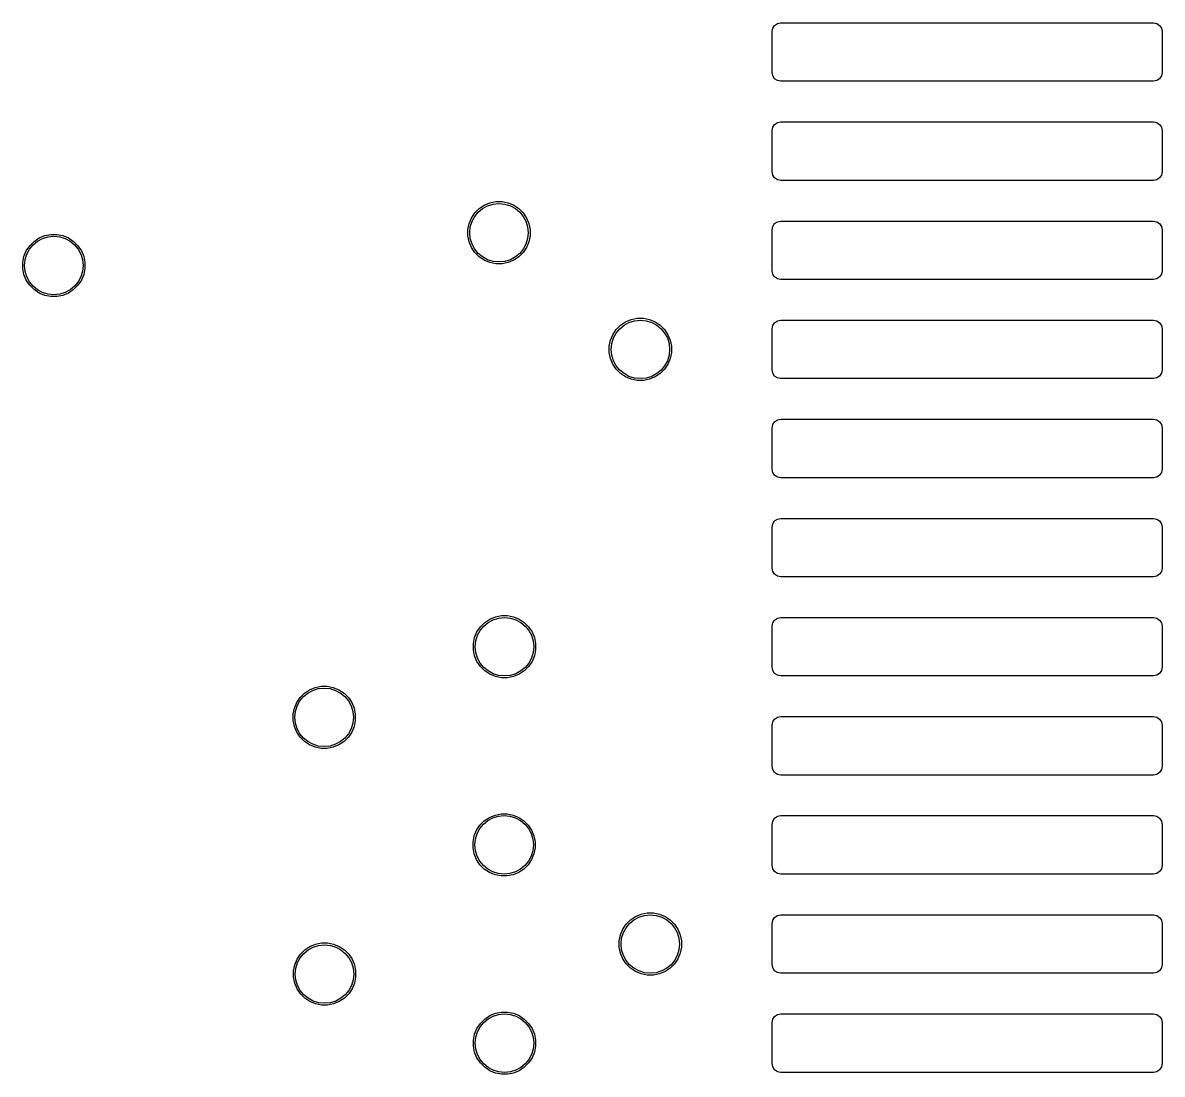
# Model space of a CAD drawing. Extents: x 40 to 257, y -149 to -40.
# Drawn here: x 46.61 to 75.82, y -95.49 to -68.54 of the extents above; entities that cross this region are included whole.
import ezdxf

# ---------------------------------------------------------------- set-up
doc = ezdxf.new("R2010")
doc.units = 0
doc.layers.add('BLACK', color=7, linetype='CONTINUOUS')

msp = doc.modelspace()

# ---------------------------------------------------------------- linework, layer by layer
at = {"layer": 'BLACK', "linetype": 'CONTINUOUS'}
for p, q in [((65.837127, -68.678896), (65.885901, -68.605901)), ((65.885901, -68.605901), (65.958896, -68.557127)), ((65.958896, -68.557127), (66.045, -68.54)), ((66.045, -68.54), (75.595, -68.54)), ((75.595, -68.54), (75.681104, -68.557127)), ((75.681104, -68.557127), (75.754099, -68.605901)), ((75.754099, -68.605901), (75.802873, -68.678896)), ((65.82, -68.765), (65.837127, -68.678896)), ((65.82, -69.815), (65.82, -68.765)), ((75.802873, -68.678896), (75.82, -68.765)), ((75.82, -68.765), (75.82, -69.815)), ((65.837127, -69.901104), (65.82, -69.815)), ((65.885901, -69.974099), (65.837127, -69.901104)), ((65.958896, -70.022873), (65.885901, -69.974099)), ((66.045, -70.04), (65.958896, -70.022873)), ((75.595, -70.04), (66.045, -70.04)), ((75.681104, -70.022873), (75.595, -70.04)), ((75.754099, -69.974099), (75.681104, -70.022873)), ((75.802873, -69.901104), (75.754099, -69.974099)), ((75.82, -69.815), (75.802873, -69.901104)), ((65.82, -71.305), (65.837127, -71.218896)), ((65.837127, -71.218896), (65.885901, -71.145901)), ((65.885901, -71.145901), (65.958896, -71.097127)), ((65.958896, -71.097127), (66.045, -71.08)), ((66.045, -71.08), (75.595, -71.08)), ((75.595, -71.08), (75.681104, -71.097127)), ((75.681104, -71.097127), (75.754099, -71.145901)), ((75.754099, -71.145901), (75.802873, -71.218896)), ((75.802873, -71.218896), (75.82, -71.305)), ((65.82, -72.355), (65.82, -71.305)), ((75.82, -71.305), (75.82, -72.355)), ((65.837127, -72.441104), (65.82, -72.355)), ((75.82, -72.355), (75.802873, -72.441104)), ((65.885901, -72.514099), (65.837127, -72.441104)), ((65.958896, -72.562873), (65.885901, -72.514099)), ((66.045, -72.58), (65.958896, -72.562873)), ((75.595, -72.58), (66.045, -72.58)), ((75.681104, -72.562873), (75.595, -72.58)), ((75.754099, -72.514099), (75.681104, -72.562873)), ((75.802873, -72.441104), (75.754099, -72.514099)), ((58.201592, -73.412485), (58.312485, -73.301592)), ((58.312485, -73.301592), (58.442883, -73.214463)), ((58.442883, -73.214463), (58.587772, -73.154448)), ((58.587772, -73.154448), (58.741586, -73.123852)), ((58.741586, -73.123852), (58.898414, -73.123852)), ((58.898414, -73.123852), (59.052228, -73.154448)), ((59.052228, -73.154448), (59.197117, -73.214463)), ((59.197117, -73.214463), (59.327515, -73.301592)), ((59.327515, -73.301592), (59.438408, -73.412485)), ((58.054448, -73.687772), (58.114463, -73.542883)), ((58.114463, -73.542883), (58.201592, -73.412485)), ((59.438408, -73.412485), (59.525537, -73.542883)), ((59.525537, -73.542883), (59.585552, -73.687772)), ((58.023852, -73.841586), (58.054448, -73.687772)), ((58.023852, -73.998414), (58.023852, -73.841586)), ((59.585552, -73.687772), (59.616148, -73.841586)), ((59.616148, -73.841586), (59.616148, -73.998414)), ((65.82, -73.845), (65.837127, -73.758896)), ((65.82, -74.895), (65.82, -73.845)), ((65.837127, -73.758896), (65.885901, -73.685901)), ((65.885901, -73.685901), (65.958896, -73.637127)), ((65.958896, -73.637127), (66.045, -73.62)), ((66.045, -73.62), (75.595, -73.62)), ((75.595, -73.62), (75.681104, -73.637127)), ((75.681104, -73.637127), (75.754099, -73.685901)), ((75.754099, -73.685901), (75.802873, -73.758896)), ((75.802873, -73.758896), (75.82, -73.845)), ((75.82, -73.845), (75.82, -74.895)), ((46.791592, -74.252485), (46.902485, -74.141592)), ((46.902485, -74.141592), (47.032883, -74.054463)), ((47.032883, -74.054463), (47.177772, -73.994448)), ((47.177772, -73.994448), (47.331586, -73.963852)), ((47.331586, -73.963852), (47.488414, -73.963852)), ((47.488414, -73.963852), (47.642228, -73.994448)), ((47.642228, -73.994448), (47.787117, -74.054463)), ((47.787117, -74.054463), (47.917515, -74.141592)), ((47.917515, -74.141592), (48.028408, -74.252485)), ((58.054448, -74.152228), (58.023852, -73.998414)), ((58.114463, -74.297117), (58.054448, -74.152228)), ((59.585552, -74.152228), (59.525537, -74.297117)), ((59.616148, -73.998414), (59.585552, -74.152228)), ((46.644448, -74.527772), (46.704463, -74.382883)), ((46.704463, -74.382883), (46.791592, -74.252485)), ((48.028408, -74.252485), (48.115537, -74.382883)), ((48.115537, -74.382883), (48.175552, -74.527772)), ((58.201592, -74.427515), (58.114463, -74.297117)), ((58.312485, -74.538408), (58.201592, -74.427515)), ((59.438408, -74.427515), (59.327515, -74.538408)), ((59.525537, -74.297117), (59.438408, -74.427515)), ((46.613852, -74.681586), (46.644448, -74.527772)), ((46.613852, -74.838414), (46.613852, -74.681586)), ((48.175552, -74.527772), (48.206148, -74.681586)), ((48.206148, -74.681586), (48.206148, -74.838414)), ((58.442883, -74.625537), (58.312485, -74.538408)), ((58.587772, -74.685552), (58.442883, -74.625537)), ((58.741586, -74.716148), (58.587772, -74.685552)), ((58.898414, -74.716148), (58.741586, -74.716148)), ((59.052228, -74.685552), (58.898414, -74.716148)), ((59.197117, -74.625537), (59.052228, -74.685552)), ((59.327515, -74.538408), (59.197117, -74.625537)), ((46.644448, -74.992228), (46.613852, -74.838414)), ((46.704463, -75.137117), (46.644448, -74.992228)), ((48.175552, -74.992228), (48.115537, -75.137117)), ((48.206148, -74.838414), (48.175552, -74.992228)), ((65.837127, -74.981104), (65.82, -74.895)), ((65.885901, -75.054099), (65.837127, -74.981104)), ((65.958896, -75.102873), (65.885901, -75.054099)), ((75.754099, -75.054099), (75.681104, -75.102873)), ((75.802873, -74.981104), (75.754099, -75.054099)), ((75.82, -74.895), (75.802873, -74.981104)), ((46.791592, -75.267515), (46.704463, -75.137117)), ((46.902485, -75.378408), (46.791592, -75.267515)), ((48.028408, -75.267515), (47.917515, -75.378408)), ((48.115537, -75.137117), (48.028408, -75.267515)), ((66.045, -75.12), (65.958896, -75.102873)), ((75.595, -75.12), (66.045, -75.12)), ((75.681104, -75.102873), (75.595, -75.12)), ((47.032883, -75.465537), (46.902485, -75.378408)), ((47.177772, -75.525552), (47.032883, -75.465537)), ((47.331586, -75.556148), (47.177772, -75.525552)), ((47.488414, -75.556148), (47.331586, -75.556148)), ((47.642228, -75.525552), (47.488414, -75.556148)), ((47.787117, -75.465537), (47.642228, -75.525552)), ((47.917515, -75.378408), (47.787117, -75.465537)), ((61.936591, -76.291592), (62.066989, -76.204463)), ((62.066989, -76.204463), (62.211878, -76.144448)), ((62.211878, -76.144448), (62.365692, -76.113852)), ((62.365692, -76.113852), (62.52252, -76.113852)), ((62.52252, -76.113852), (62.676334, -76.144448)), ((62.676334, -76.144448), (62.821223, -76.204463)), ((62.821223, -76.204463), (62.951621, -76.291592)), ((65.837127, -76.298896), (65.885901, -76.225901)), ((65.885901, -76.225901), (65.958896, -76.177127)), ((65.958896, -76.177127), (66.045, -76.16)), ((66.045, -76.16), (75.595, -76.16)), ((75.595, -76.16), (75.681104, -76.177127)), ((75.681104, -76.177127), (75.754099, -76.225901)), ((75.754099, -76.225901), (75.802873, -76.298896)), ((61.738569, -76.532883), (61.825698, -76.402485)), ((61.825698, -76.402485), (61.936591, -76.291592)), ((62.951621, -76.291592), (63.062514, -76.402485)), ((63.062514, -76.402485), (63.149643, -76.532883)), ((65.82, -76.385), (65.837127, -76.298896)), ((65.82, -77.435), (65.82, -76.385)), ((75.802873, -76.298896), (75.82, -76.385)), ((75.82, -76.385), (75.82, -77.435)), ((61.647958, -76.831586), (61.678554, -76.677772)), ((61.678554, -76.677772), (61.738569, -76.532883)), ((63.149643, -76.532883), (63.209658, -76.677772)), ((63.209658, -76.677772), (63.240254, -76.831586)), ((61.647958, -76.988414), (61.647958, -76.831586)), ((61.678554, -77.142228), (61.647958, -76.988414)), ((63.240254, -76.988414), (63.209658, -77.142228)), ((63.240254, -76.831586), (63.240254, -76.988414)), ((61.738569, -77.287117), (61.678554, -77.142228)), ((61.825698, -77.417515), (61.738569, -77.287117)), ((63.149643, -77.287117), (63.062514, -77.417515)), ((63.209658, -77.142228), (63.149643, -77.287117)), ((61.936591, -77.528408), (61.825698, -77.417515)), ((62.066989, -77.615537), (61.936591, -77.528408)), ((62.211878, -77.675552), (62.066989, -77.615537)), ((62.365692, -77.706148), (62.211878, -77.675552)), ((62.676334, -77.675552), (62.52252, -77.706148)), ((62.821223, -77.615537), (62.676334, -77.675552)), ((62.951621, -77.528408), (62.821223, -77.615537)), ((63.062514, -77.417515), (62.951621, -77.528408)), ((65.837127, -77.521104), (65.82, -77.435)), ((65.885901, -77.594099), (65.837127, -77.521104)), ((65.958896, -77.642873), (65.885901, -77.594099)), ((66.045, -77.66), (65.958896, -77.642873)), ((75.595, -77.66), (66.045, -77.66)), ((75.681104, -77.642873), (75.595, -77.66)), ((75.754099, -77.594099), (75.681104, -77.642873)), ((75.802873, -77.521104), (75.754099, -77.594099)), ((75.82, -77.435), (75.802873, -77.521104)), ((62.52252, -77.706148), (62.365692, -77.706148)), ((65.82, -78.925), (65.837127, -78.838896)), ((65.837127, -78.838896), (65.885901, -78.765901)), ((65.885901, -78.765901), (65.958896, -78.717127)), ((65.958896, -78.717127), (66.045, -78.7)), ((66.045, -78.7), (75.595, -78.7)), ((75.595, -78.7), (75.681104, -78.717127)), ((75.681104, -78.717127), (75.754099, -78.765901)), ((75.754099, -78.765901), (75.802873, -78.838896)), ((75.802873, -78.838896), (75.82, -78.925)), ((65.82, -79.975), (65.82, -78.925)), ((75.82, -78.925), (75.82, -79.975)), ((65.837127, -80.061104), (65.82, -79.975)), ((75.82, -79.975), (75.802873, -80.061104)), ((65.885901, -80.134099), (65.837127, -80.061104)), ((65.958896, -80.182873), (65.885901, -80.134099)), ((66.045, -80.2), (65.958896, -80.182873)), ((75.595, -80.2), (66.045, -80.2)), ((75.681104, -80.182873), (75.595, -80.2)), ((75.754099, -80.134099), (75.681104, -80.182873)), ((75.802873, -80.061104), (75.754099, -80.134099)), ((65.82, -81.465), (65.837127, -81.378896)), ((65.82, -82.515), (65.82, -81.465)), ((65.837127, -81.378896), (65.885901, -81.305901)), ((65.885901, -81.305901), (65.958896, -81.257127)), ((65.958896, -81.257127), (66.045, -81.24)), ((66.045, -81.24), (75.595, -81.24)), ((75.595, -81.24), (75.681104, -81.257127)), ((75.681104, -81.257127), (75.754099, -81.305901)), ((75.754099, -81.305901), (75.802873, -81.378896)), ((75.802873, -81.378896), (75.82, -81.465)), ((75.82, -81.465), (75.82, -82.515)), ((65.837127, -82.601104), (65.82, -82.515)), ((65.885901, -82.674099), (65.837127, -82.601104)), ((75.802873, -82.601104), (75.754099, -82.674099)), ((75.82, -82.515), (75.802873, -82.601104)), ((65.958896, -82.722873), (65.885901, -82.674099)), ((66.045, -82.74), (65.958896, -82.722873)), ((75.595, -82.74), (66.045, -82.74)), ((75.681104, -82.722873), (75.595, -82.74)), ((75.754099, -82.674099), (75.681104, -82.722873)), ((58.583883, -83.824463), (58.728772, -83.764448)), ((58.728772, -83.764448), (58.882586, -83.733852)), ((58.882586, -83.733852), (59.039414, -83.733852)), ((59.039414, -83.733852), (59.193228, -83.764448)), ((59.193228, -83.764448), (59.338117, -83.824463)), ((65.885901, -83.845901), (65.958896, -83.797127)), ((65.958896, -83.797127), (66.045, -83.78)), ((66.045, -83.78), (75.595, -83.78)), ((75.595, -83.78), (75.681104, -83.797127)), ((75.681104, -83.797127), (75.754099, -83.845901)), ((58.255463, -84.152883), (58.342592, -84.022485)), ((58.342592, -84.022485), (58.453485, -83.911592)), ((58.453485, -83.911592), (58.583883, -83.824463)), ((59.338117, -83.824463), (59.468515, -83.911592)), ((59.468515, -83.911592), (59.579408, -84.022485)), ((59.579408, -84.022485), (59.666537, -84.152883)), ((65.82, -84.005), (65.837127, -83.918896)), ((65.82, -85.055), (65.82, -84.005)), ((65.837127, -83.918896), (65.885901, -83.845901)), ((75.754099, -83.845901), (75.802873, -83.918896)), ((75.802873, -83.918896), (75.82, -84.005)), ((75.82, -84.005), (75.82, -85.055)), ((58.164852, -84.451586), (58.195448, -84.297772)), ((58.195448, -84.297772), (58.255463, -84.152883)), ((59.666537, -84.152883), (59.726552, -84.297772)), ((59.726552, -84.297772), (59.757148, -84.451586)), ((58.164852, -84.608414), (58.164852, -84.451586)), ((58.195448, -84.762228), (58.164852, -84.608414)), ((59.757148, -84.608414), (59.726552, -84.762228)), ((59.757148, -84.451586), (59.757148, -84.608414)), ((58.255463, -84.907117), (58.195448, -84.762228)), ((58.342592, -85.037515), (58.255463, -84.907117)), ((59.666537, -84.907117), (59.579408, -85.037515)), ((59.726552, -84.762228), (59.666537, -84.907117)), ((58.453485, -85.148408), (58.342592, -85.037515)), ((58.583883, -85.235537), (58.453485, -85.148408)), ((58.728772, -85.295552), (58.583883, -85.235537)), ((59.338117, -85.235537), (59.193228, -85.295552)), ((59.468515, -85.148408), (59.338117, -85.235537)), ((59.579408, -85.037515), (59.468515, -85.148408)), ((65.837127, -85.141104), (65.82, -85.055)), ((65.885901, -85.214099), (65.837127, -85.141104)), ((65.958896, -85.262873), (65.885901, -85.214099)), ((66.045, -85.28), (65.958896, -85.262873)), ((75.595, -85.28), (66.045, -85.28)), ((75.681104, -85.262873), (75.595, -85.28)), ((75.754099, -85.214099), (75.681104, -85.262873)), ((75.802873, -85.141104), (75.754099, -85.214099)), ((75.82, -85.055), (75.802873, -85.141104)), ((54.107772, -85.574448), (54.261586, -85.543852)), ((54.261586, -85.543852), (54.418414, -85.543852)), ((54.418414, -85.543852), (54.572228, -85.574448)), ((58.882586, -85.326148), (58.728772, -85.295552)), ((59.039414, -85.326148), (58.882586, -85.326148)), ((59.193228, -85.295552), (59.039414, -85.326148)), ((53.634463, -85.962883), (53.721592, -85.832485)), ((53.721592, -85.832485), (53.832485, -85.721592)), ((53.832485, -85.721592), (53.962883, -85.634463)), ((53.962883, -85.634463), (54.107772, -85.574448)), ((54.572228, -85.574448), (54.717117, -85.634463)), ((54.717117, -85.634463), (54.847515, -85.721592)), ((54.847515, -85.721592), (54.958408, -85.832485)), ((54.958408, -85.832485), (55.045537, -85.962883)), ((53.543852, -86.261586), (53.574448, -86.107772)), ((53.574448, -86.107772), (53.634463, -85.962883)), ((55.045537, -85.962883), (55.105552, -86.107772)), ((55.105552, -86.107772), (55.136148, -86.261586)), ((53.543852, -86.418414), (53.543852, -86.261586)), ((53.574448, -86.572228), (53.543852, -86.418414)), ((55.136148, -86.418414), (55.105552, -86.572228)), ((55.136148, -86.261586), (55.136148, -86.418414)), ((65.837127, -86.458896), (65.885901, -86.385901)), ((65.885901, -86.385901), (65.958896, -86.337127)), ((65.958896, -86.337127), (66.045, -86.32)), ((66.045, -86.32), (75.595, -86.32)), ((75.595, -86.32), (75.681104, -86.337127)), ((75.681104, -86.337127), (75.754099, -86.385901)), ((75.754099, -86.385901), (75.802873, -86.458896)), ((53.634463, -86.717117), (53.574448, -86.572228)), ((53.721592, -86.847515), (53.634463, -86.717117)), ((55.045537, -86.717117), (54.958408, -86.847515)), ((55.105552, -86.572228), (55.045537, -86.717117)), ((65.82, -86.545), (65.837127, -86.458896)), ((65.82, -87.595), (65.82, -86.545)), ((75.802873, -86.458896), (75.82, -86.545)), ((75.82, -86.545), (75.82, -87.595)), ((53.832485, -86.958408), (53.721592, -86.847515)), ((53.962883, -87.045537), (53.832485, -86.958408)), ((54.847515, -86.958408), (54.717117, -87.045537)), ((54.958408, -86.847515), (54.847515, -86.958408)), ((54.107772, -87.105552), (53.962883, -87.045537)), ((54.261586, -87.136148), (54.107772, -87.105552)), ((54.418414, -87.136148), (54.261586, -87.136148)), ((54.572228, -87.105552), (54.418414, -87.136148)), ((54.717117, -87.045537), (54.572228, -87.105552)), ((65.837127, -87.681104), (65.82, -87.595)), ((75.82, -87.595), (75.802873, -87.681104)), ((65.885901, -87.754099), (65.837127, -87.681104)), ((65.958896, -87.802873), (65.885901, -87.754099)), ((66.045, -87.82), (65.958896, -87.802873)), ((75.595, -87.82), (66.045, -87.82)), ((75.681104, -87.802873), (75.595, -87.82)), ((75.754099, -87.754099), (75.681104, -87.802873)), ((75.802873, -87.681104), (75.754099, -87.754099)), ((58.332592, -89.102485), (58.443485, -88.991592)), ((58.443485, -88.991592), (58.573883, -88.904463)), ((58.573883, -88.904463), (58.718772, -88.844448)), ((58.718772, -88.844448), (58.872586, -88.813852)), ((58.872586, -88.813852), (59.029414, -88.813852)), ((59.029414, -88.813852), (59.183228, -88.844448)), ((59.183228, -88.844448), (59.328117, -88.904463)), ((59.328117, -88.904463), (59.458515, -88.991592)), ((59.458515, -88.991592), (59.569408, -89.102485)), ((65.82, -89.085), (65.837127, -88.998896)), ((65.837127, -88.998896), (65.885901, -88.925901)), ((65.885901, -88.925901), (65.958896, -88.877127)), ((65.958896, -88.877127), (66.045, -88.86)), ((66.045, -88.86), (75.595, -88.86)), ((75.595, -88.86), (75.681104, -88.877127)), ((75.681104, -88.877127), (75.754099, -88.925901)), ((75.754099, -88.925901), (75.802873, -88.998896)), ((75.802873, -88.998896), (75.82, -89.085)), ((58.185448, -89.377772), (58.245463, -89.232883)), ((58.245463, -89.232883), (58.332592, -89.102485)), ((59.569408, -89.102485), (59.656537, -89.232883)), ((59.656537, -89.232883), (59.716552, -89.377772)), ((65.82, -90.135), (65.82, -89.085)), ((75.82, -89.085), (75.82, -90.135)), ((58.154852, -89.531586), (58.185448, -89.377772)), ((58.154852, -89.688414), (58.154852, -89.531586)), ((59.716552, -89.377772), (59.747148, -89.531586)), ((59.747148, -89.531586), (59.747148, -89.688414)), ((58.185448, -89.842228), (58.154852, -89.688414)), ((58.245463, -89.987117), (58.185448, -89.842228)), ((59.716552, -89.842228), (59.656537, -89.987117)), ((59.747148, -89.688414), (59.716552, -89.842228)), ((58.332592, -90.117515), (58.245463, -89.987117)), ((58.443485, -90.228408), (58.332592, -90.117515)), ((58.573883, -90.315537), (58.443485, -90.228408)), ((59.458515, -90.228408), (59.328117, -90.315537)), ((59.569408, -90.117515), (59.458515, -90.228408)), ((59.656537, -89.987117), (59.569408, -90.117515)), ((65.837127, -90.221104), (65.82, -90.135)), ((65.885901, -90.294099), (65.837127, -90.221104)), ((75.802873, -90.221104), (75.754099, -90.294099)), ((75.82, -90.135), (75.802873, -90.221104)), ((58.718772, -90.375552), (58.573883, -90.315537)), ((58.872586, -90.406148), (58.718772, -90.375552)), ((59.029414, -90.406148), (58.872586, -90.406148)), ((59.183228, -90.375552), (59.029414, -90.406148)), ((59.328117, -90.315537), (59.183228, -90.375552)), ((65.958896, -90.342873), (65.885901, -90.294099)), ((66.045, -90.36), (65.958896, -90.342873)), ((75.595, -90.36), (66.045, -90.36)), ((75.681104, -90.342873), (75.595, -90.36)), ((75.754099, -90.294099), (75.681104, -90.342873)), ((62.321883, -91.444463), (62.466772, -91.384448)), ((62.466772, -91.384448), (62.620586, -91.353852)), ((62.620586, -91.353852), (62.777414, -91.353852)), ((62.777414, -91.353852), (62.931228, -91.384448)), ((62.931228, -91.384448), (63.076117, -91.444463)), ((65.958896, -91.417127), (66.045, -91.4)), ((66.045, -91.4), (75.595, -91.4)), ((75.595, -91.4), (75.681104, -91.417127)), ((61.993463, -91.772883), (62.080592, -91.642485)), ((62.080592, -91.642485), (62.191485, -91.531592)), ((62.191485, -91.531592), (62.321883, -91.444463)), ((63.076117, -91.444463), (63.206515, -91.531592)), ((63.206515, -91.531592), (63.317408, -91.642485)), ((63.317408, -91.642485), (63.404537, -91.772883)), ((65.82, -91.625), (65.837127, -91.538896)), ((65.82, -92.675), (65.82, -91.625)), ((65.837127, -91.538896), (65.885901, -91.465901)), ((65.885901, -91.465901), (65.958896, -91.417127)), ((75.681104, -91.417127), (75.754099, -91.465901)), ((75.754099, -91.465901), (75.802873, -91.538896)), ((75.802873, -91.538896), (75.82, -91.625)), ((75.82, -91.625), (75.82, -92.675)), ((61.902852, -92.071586), (61.933448, -91.917772)), ((61.933448, -91.917772), (61.993463, -91.772883)), ((63.404537, -91.772883), (63.464552, -91.917772)), ((63.464552, -91.917772), (63.495148, -92.071586)), ((53.841485, -92.300592), (53.971883, -92.213463)), ((53.971883, -92.213463), (54.116772, -92.153448)), ((54.116772, -92.153448), (54.270586, -92.122852)), ((54.270586, -92.122852), (54.427414, -92.122852)), ((54.427414, -92.122852), (54.581228, -92.153448)), ((54.581228, -92.153448), (54.726117, -92.213463)), ((54.726117, -92.213463), (54.856515, -92.300592)), ((61.902852, -92.228414), (61.902852, -92.071586)), ((61.933448, -92.382228), (61.902852, -92.228414)), ((63.495148, -92.228414), (63.464552, -92.382228)), ((63.495148, -92.071586), (63.495148, -92.228414)), ((53.583448, -92.686772), (53.643463, -92.541883)), ((53.643463, -92.541883), (53.730592, -92.411485)), ((53.730592, -92.411485), (53.841485, -92.300592)), ((54.856515, -92.300592), (54.967408, -92.411485)), ((54.967408, -92.411485), (55.054537, -92.541883)), ((55.054537, -92.541883), (55.114552, -92.686772)), ((61.993463, -92.527117), (61.933448, -92.382228)), ((62.080592, -92.657515), (61.993463, -92.527117)), ((63.404537, -92.527117), (63.317408, -92.657515)), ((63.464552, -92.382228), (63.404537, -92.527117)), ((53.552852, -92.840586), (53.583448, -92.686772)), ((53.552852, -92.997414), (53.552852, -92.840586)), ((55.114552, -92.686772), (55.145148, -92.840586)), ((55.145148, -92.840586), (55.145148, -92.997414)), ((62.191485, -92.768408), (62.080592, -92.657515)), ((62.321883, -92.855537), (62.191485, -92.768408)), ((62.466772, -92.915552), (62.321883, -92.855537)), ((63.076117, -92.855537), (62.931228, -92.915552)), ((63.206515, -92.768408), (63.076117, -92.855537)), ((63.317408, -92.657515), (63.206515, -92.768408)), ((65.837127, -92.761104), (65.82, -92.675)), ((65.885901, -92.834099), (65.837127, -92.761104)), ((65.958896, -92.882873), (65.885901, -92.834099)), ((75.754099, -92.834099), (75.681104, -92.882873)), ((75.802873, -92.761104), (75.754099, -92.834099)), ((75.82, -92.675), (75.802873, -92.761104)), ((53.583448, -93.151228), (53.552852, -92.997414)), ((53.643463, -93.296117), (53.583448, -93.151228)), ((55.114552, -93.151228), (55.054537, -93.296117)), ((55.145148, -92.997414), (55.114552, -93.151228)), ((62.620586, -92.946148), (62.466772, -92.915552)), ((62.777414, -92.946148), (62.620586, -92.946148)), ((62.931228, -92.915552), (62.777414, -92.946148)), ((66.045, -92.9), (65.958896, -92.882873)), ((75.595, -92.9), (66.045, -92.9)), ((75.681104, -92.882873), (75.595, -92.9)), ((53.730592, -93.426515), (53.643463, -93.296117)), ((53.841485, -93.537408), (53.730592, -93.426515)), ((54.967408, -93.426515), (54.856515, -93.537408)), ((55.054537, -93.296117), (54.967408, -93.426515)), ((53.971883, -93.624537), (53.841485, -93.537408)), ((54.116772, -93.684552), (53.971883, -93.624537)), ((54.270586, -93.715148), (54.116772, -93.684552)), ((54.427414, -93.715148), (54.270586, -93.715148)), ((54.581228, -93.684552), (54.427414, -93.715148)), ((54.726117, -93.624537), (54.581228, -93.684552)), ((54.856515, -93.537408), (54.726117, -93.624537)), ((58.453485, -94.071592), (58.583883, -93.984463)), ((58.583883, -93.984463), (58.728772, -93.924448)), ((58.728772, -93.924448), (58.882586, -93.893852)), ((58.882586, -93.893852), (59.039414, -93.893852)), ((59.039414, -93.893852), (59.193228, -93.924448)), ((59.193228, -93.924448), (59.338117, -93.984463)), ((59.338117, -93.984463), (59.468515, -94.071592)), ((65.837127, -94.078896), (65.885901, -94.005901)), ((65.885901, -94.005901), (65.958896, -93.957127)), ((65.958896, -93.957127), (66.045, -93.94)), ((66.045, -93.94), (75.595, -93.94)), ((75.595, -93.94), (75.681104, -93.957127)), ((75.681104, -93.957127), (75.754099, -94.005901)), ((75.754099, -94.005901), (75.802873, -94.078896)), ((58.195448, -94.457772), (58.255463, -94.312883)), ((58.255463, -94.312883), (58.342592, -94.182485)), ((58.342592, -94.182485), (58.453485, -94.071592)), ((59.468515, -94.071592), (59.579408, -94.182485)), ((59.579408, -94.182485), (59.666537, -94.312883)), ((59.666537, -94.312883), (59.726552, -94.457772)), ((65.82, -94.165), (65.837127, -94.078896)), ((65.82, -95.215), (65.82, -94.165)), ((75.802873, -94.078896), (75.82, -94.165)), ((75.82, -94.165), (75.82, -95.215)), ((58.164852, -94.611586), (58.195448, -94.457772)), ((58.164852, -94.768414), (58.164852, -94.611586)), ((59.726552, -94.457772), (59.757148, -94.611586)), ((59.757148, -94.611586), (59.757148, -94.768414)), ((58.195448, -94.922228), (58.164852, -94.768414)), ((59.757148, -94.768414), (59.726552, -94.922228)), ((58.255463, -95.067117), (58.195448, -94.922228)), ((58.342592, -95.197515), (58.255463, -95.067117)), ((58.453485, -95.308408), (58.342592, -95.197515)), ((59.579408, -95.197515), (59.468515, -95.308408)), ((59.666537, -95.067117), (59.579408, -95.197515)), ((59.726552, -94.922228), (59.666537, -95.067117)), ((58.583883, -95.395537), (58.453485, -95.308408)), ((58.728772, -95.455552), (58.583883, -95.395537)), ((58.882586, -95.486148), (58.728772, -95.455552)), ((59.039414, -95.486148), (58.882586, -95.486148)), ((59.193228, -95.455552), (59.039414, -95.486148)), ((59.338117, -95.395537), (59.193228, -95.455552)), ((59.468515, -95.308408), (59.338117, -95.395537)), ((65.837127, -95.301104), (65.82, -95.215)), ((65.885901, -95.374099), (65.837127, -95.301104)), ((65.958896, -95.422873), (65.885901, -95.374099)), ((66.045, -95.44), (65.958896, -95.422873)), ((75.595, -95.44), (66.045, -95.44)), ((75.681104, -95.422873), (75.595, -95.44)), ((75.754099, -95.374099), (75.681104, -95.422873)), ((75.802873, -95.301104), (75.754099, -95.374099)), ((75.82, -95.215), (75.802873, -95.301104))]:
    msp.add_line(p, q, dxfattribs=at)
at = {"layer": 'BLACK'}
for centre in [(58.82, -73.92), (47.41, -74.76), (62.444106, -76.91), (58.961, -84.53), (54.34, -86.34), (58.951, -89.61), (62.699, -92.15), (54.349, -92.919), (58.961, -94.69)]:
    msp.add_circle(centre, 0.75, dxfattribs=at)

doc.saveas('drawing.dxf')
